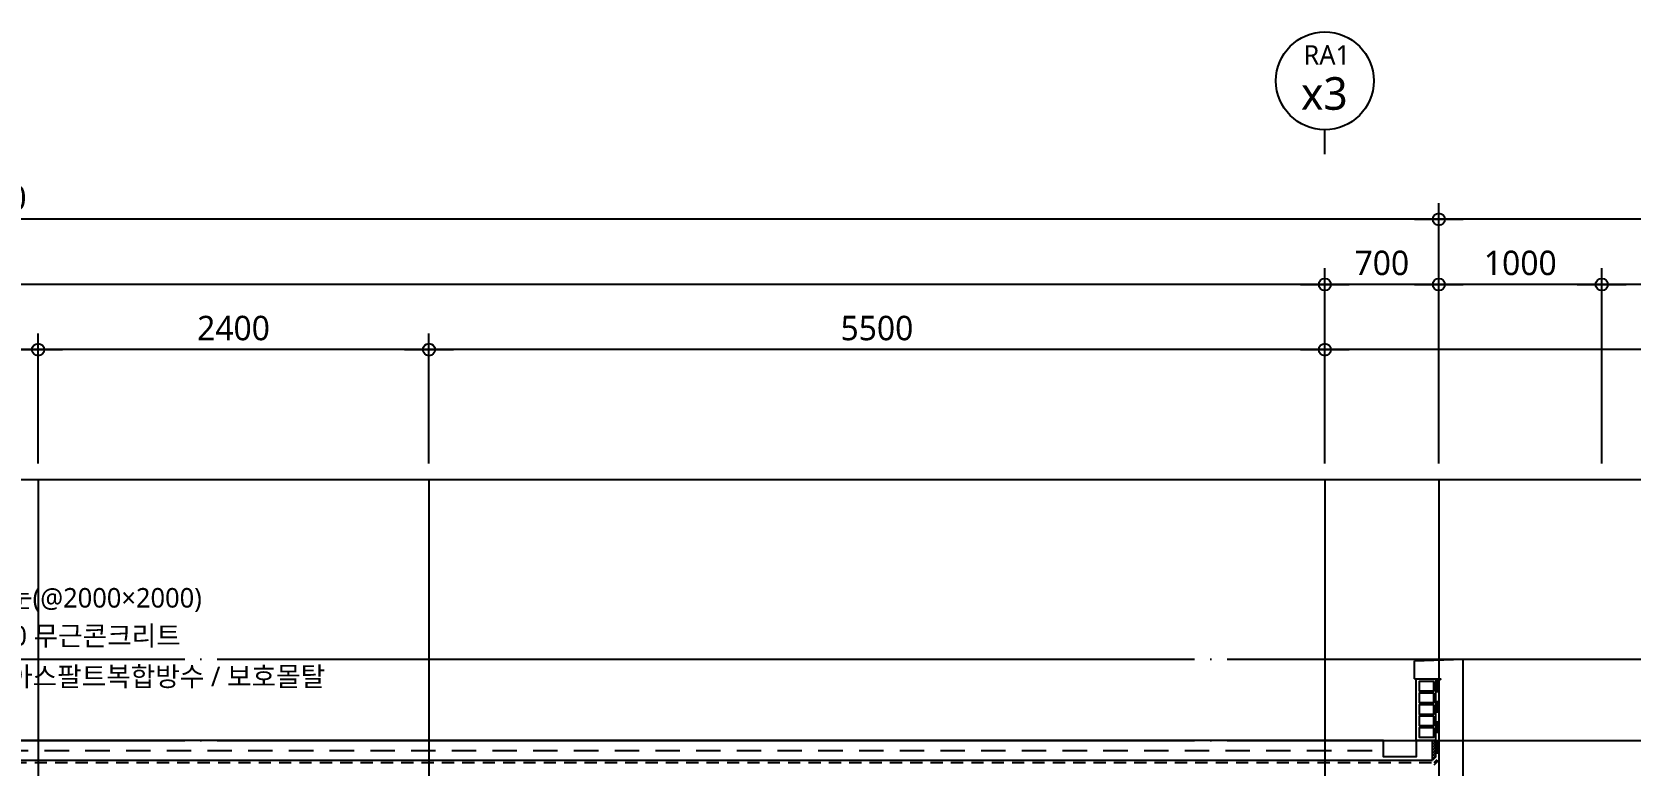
# Model space of a CAD drawing. Header units: millimetres. Extents: x 184384 to 428726, y 73696 to 101396.
# Drawn here: x 361631 to 371442, y 83096 to 87596 of the extents above; entities that cross this region are included whole.
import ezdxf
from ezdxf.enums import TextEntityAlignment as Align

# ---------------------------------------------------------------- set-up
doc = ezdxf.new("R2010")
doc.units = ezdxf.units.MM
doc.header["$LTSCALE"] = 100
doc.header["$MEASUREMENT"] = 0
doc.header["$PDSIZE"] = -10
for name, pattern in [('CEN', [62, 60, -1, 0, -1]), ('HID', [2.5, 1.5, -1]), ('HIDDEN', [0.375, 0.25, -0.125])]:
    doc.linetypes.add(name, pattern=pattern)
doc.layers.get('0').update_dxf_attribs({"linetype": 'CONTINUOUS'})
doc.layers.get('DEFPOINTS').update_dxf_attribs({"color": 171, "linetype": 'CONTINUOUS'})
doc.layers.add('A-XXXX-HATC', color=8, linetype='CONTINUOUS', lineweight=18)
for name, color, linetype in [('CEN(ST)', 1, 'CEN'), ('Center(AR)', 30, 'CEN'), ('CON', 2, 'CONTINUOUS'), ('FIN', 6, 'CONTINUOUS'), ('FIN-2', 251, 'CONTINUOUS'), ('INS', 251, 'CONTINUOUS'), ('NDIM', 7, 'CONTINUOUS'), ('SYM(AXIS)', 7, 'CONTINUOUS'), ('TEXT(AXIS)', 2, 'CONTINUOUS'), ('TEXT-기입', 6, 'CONTINUOUS'), ('WAL', 3, 'CONTINUOUS'), ('wire-meshes', 1, 'CONTINUOUS'), ('방수', 8, 'HIDDEN')]:
    doc.layers.add(name, color=color, linetype=linetype)
doc.styles.add('CGS', font='cgse', dxfattribs={"bigfont": 'cgs'})
doc.styles.add('나눔바른고딕', font='NanumBarunGothic.ttf')
doc.dimstyles.new('NDIM 1200', dxfattribs={"dimscale": 500, "dimtxt": 3, "dimasz": 1, "dimexe": 2, "dimexo": 2, "dimgap": 1, "dimtad": 1, "dimdec": 0, "dimdsep": 46, "dimtxsty": 'CGS', "dimblk": 'DOT0', "dimcen": 1, "dimdle": 8, "dimclrd": 2, "dimclre": 2, "dimclrt": 2, "dimadec": 0, "dimazin": 0, "dimtfac": 1, "dimtdec": 0, "dimtix": 1, "dimtmove": 2, "dimatfit": 3, "dimldrblk": 'DOT0', "dimfxl": 1, "dimtolj": 1, "dimtzin": 0, "dimlwd": -1, "dimlwe": -1, "dimarcsym": 0})

# ---------------------------------------------------------------- blocks, each defined once
blk = doc.blocks.new('DOT0')
blk.add_line((-3, 0), (3, 0))
at = {"color": 6}
blk.add_circle((0, 0), 0.75, dxfattribs=at)
blk = doc.blocks.new('*D85')
at = {"layer": 'DEFPOINTS', "color": 0, "ltscale": 0.4, "transparency": 16777216}
for p in [(369568.1, 86045.8), (369568.1, 84845.8), (370268.1, 84845.8)]:
    blk.add_point(p, dxfattribs=at)
at = {"layer": 'NDIM', "ltscale": 0.4, "transparency": 16777216}
for p, q in [((369568.1, 84945.8), (369568.1, 86145.8)), ((370268.1, 84945.8), (370268.1, 86145.8)), ((370218.1, 86045.8), (369618.1, 86045.8))]:
    blk.add_line(p, q, dxfattribs=at)
at = {"layer": 'NDIM', "ltscale": 0.4, "transparency": 16777216, "xscale": 50, "yscale": 50, "zscale": 50, "rotation": 180}
blk.add_blockref('DOT0', (369568.1, 86045.8), dxfattribs=at)
at = {"layer": 'NDIM', "ltscale": 0.4, "transparency": 16777216, "xscale": 50, "yscale": 50, "zscale": 50}
blk.add_blockref('DOT0', (370268.1, 86045.8), dxfattribs=at)
at = {"layer": 'NDIM', "ltscale": 0.4, "transparency": 16777216, "insert": (369918.1, 86177.3), "char_height": 150, "attachment_point": 5, "style": '나눔바른고딕'}
blk.add_mtext('\\A1;700', dxfattribs=at)
blk = doc.blocks.new('*D80')
at = {"layer": 'DEFPOINTS', "color": 0, "ltscale": 0.4, "transparency": 16777216}
for p in [(364068.1, 85645.8), (364068.1, 84845.8), (369568.1, 84845.8)]:
    blk.add_point(p, dxfattribs=at)
at = {"layer": 'NDIM', "ltscale": 0.4, "transparency": 16777216}
for p, q in [((364068.1, 84945.8), (364068.1, 85745.8)), ((369568.1, 84945.8), (369568.1, 85745.8)), ((369518.1, 85645.8), (364118.1, 85645.8))]:
    blk.add_line(p, q, dxfattribs=at)
at = {"layer": 'NDIM', "ltscale": 0.4, "transparency": 16777216, "xscale": 50, "yscale": 50, "zscale": 50, "rotation": 180}
blk.add_blockref('DOT0', (364068.1, 85645.8), dxfattribs=at)
at = {"layer": 'NDIM', "ltscale": 0.4, "transparency": 16777216, "xscale": 50, "yscale": 50, "zscale": 50}
blk.add_blockref('DOT0', (369568.1, 85645.8), dxfattribs=at)
at = {"layer": 'NDIM', "ltscale": 0.4, "transparency": 16777216, "insert": (366818.1, 85777.3), "char_height": 150, "attachment_point": 5, "style": '나눔바른고딕'}
blk.add_mtext('\\A1;5500', dxfattribs=at)
blk = doc.blocks.new('*D81')
at = {"layer": 'DEFPOINTS', "color": 0, "ltscale": 0.4, "transparency": 16777216}
for p in [(352368.1, 86045.8), (352368.1, 84845.8), (369568.1, 84845.8)]:
    blk.add_point(p, dxfattribs=at)
at = {"layer": 'NDIM', "ltscale": 0.4, "transparency": 16777216}
for p, q in [((352368.1, 84945.8), (352368.1, 86145.8)), ((369568.1, 84945.8), (369568.1, 86145.8)), ((369518.1, 86045.8), (352418.1, 86045.8))]:
    blk.add_line(p, q, dxfattribs=at)
at = {"layer": 'NDIM', "ltscale": 0.4, "transparency": 16777216, "xscale": 50, "yscale": 50, "zscale": 50, "rotation": 180}
blk.add_blockref('DOT0', (352368.1, 86045.8), dxfattribs=at)
at = {"layer": 'NDIM', "ltscale": 0.4, "transparency": 16777216, "xscale": 50, "yscale": 50, "zscale": 50}
blk.add_blockref('DOT0', (369568.1, 86045.8), dxfattribs=at)
at = {"layer": 'NDIM', "ltscale": 0.4, "transparency": 16777216, "insert": (360968.1, 86177.3), "char_height": 150, "attachment_point": 5, "style": '나눔바른고딕'}
blk.add_mtext('\\A1;17200', dxfattribs=at)
blk = doc.blocks.new('*D82')
at = {"layer": 'DEFPOINTS', "color": 0, "ltscale": 0.4, "transparency": 16777216}
for p in [(352368.1, 86445.8), (352368.1, 84845.8), (370268.1, 84845.8)]:
    blk.add_point(p, dxfattribs=at)
at = {"layer": 'NDIM', "ltscale": 0.4, "transparency": 16777216}
for p, q in [((352368.1, 84945.8), (352368.1, 86545.8)), ((370268.1, 84945.8), (370268.1, 86545.8)), ((370218.1, 86445.8), (352418.1, 86445.8))]:
    blk.add_line(p, q, dxfattribs=at)
at = {"layer": 'NDIM', "ltscale": 0.4, "transparency": 16777216, "xscale": 50, "yscale": 50, "zscale": 50, "rotation": 180}
blk.add_blockref('DOT0', (352368.1, 86445.8), dxfattribs=at)
at = {"layer": 'NDIM', "ltscale": 0.4, "transparency": 16777216, "xscale": 50, "yscale": 50, "zscale": 50}
blk.add_blockref('DOT0', (370268.1, 86445.8), dxfattribs=at)
at = {"layer": 'NDIM', "ltscale": 0.4, "transparency": 16777216, "insert": (361318.1, 86577.4), "char_height": 150, "attachment_point": 5, "style": '나눔바른고딕'}
blk.add_mtext('\\A1;17900', dxfattribs=at)
blk = doc.blocks.new('*D83')
at = {"layer": 'DEFPOINTS', "color": 0, "ltscale": 0.4, "transparency": 16777216}
for p in [(361668.1, 85645.8), (361668.1, 84845.8), (364068.1, 84845.8)]:
    blk.add_point(p, dxfattribs=at)
at = {"layer": 'NDIM', "ltscale": 0.4, "transparency": 16777216}
for p, q in [((361668.1, 84945.8), (361668.1, 85745.8)), ((364068.1, 84945.8), (364068.1, 85745.8)), ((364018.1, 85645.8), (361718.1, 85645.8))]:
    blk.add_line(p, q, dxfattribs=at)
at = {"layer": 'NDIM', "ltscale": 0.4, "transparency": 16777216, "xscale": 50, "yscale": 50, "zscale": 50, "rotation": 180}
blk.add_blockref('DOT0', (361668.1, 85645.8), dxfattribs=at)
at = {"layer": 'NDIM', "ltscale": 0.4, "transparency": 16777216, "xscale": 50, "yscale": 50, "zscale": 50}
blk.add_blockref('DOT0', (364068.1, 85645.8), dxfattribs=at)
at = {"layer": 'NDIM', "ltscale": 0.4, "transparency": 16777216, "insert": (362868.1, 85777.3), "char_height": 150, "attachment_point": 5, "style": '나눔바른고딕'}
blk.add_mtext('\\A1;2400', dxfattribs=at)
blk = doc.blocks.new('*D84')
at = {"layer": 'DEFPOINTS', "color": 0, "ltscale": 0.4, "transparency": 16777216}
for p in [(352368.1, 85645.8), (352368.1, 84845.8), (361668.1, 84845.8)]:
    blk.add_point(p, dxfattribs=at)
at = {"layer": 'NDIM', "ltscale": 0.4, "transparency": 16777216}
for p, q in [((352368.1, 84945.8), (352368.1, 85745.8)), ((361668.1, 84945.8), (361668.1, 85745.8)), ((361618.1, 85645.8), (352418.1, 85645.8))]:
    blk.add_line(p, q, dxfattribs=at)
at = {"layer": 'NDIM', "ltscale": 0.4, "transparency": 16777216, "xscale": 50, "yscale": 50, "zscale": 50, "rotation": 180}
blk.add_blockref('DOT0', (352368.1, 85645.8), dxfattribs=at)
at = {"layer": 'NDIM', "ltscale": 0.4, "transparency": 16777216, "xscale": 50, "yscale": 50, "zscale": 50}
blk.add_blockref('DOT0', (361668.1, 85645.8), dxfattribs=at)
at = {"layer": 'NDIM', "ltscale": 0.4, "transparency": 16777216, "insert": (357018.1, 85777.4), "char_height": 150, "attachment_point": 5, "style": '나눔바른고딕'}
blk.add_mtext('\\A1;9300', dxfattribs=at)
blk = doc.blocks.new('*D345')
at = {"layer": 'DEFPOINTS', "color": 0, "ltscale": 0.4, "transparency": 16777216}
for p in [(370268.1, 86045.8), (370268.1, 84845.8), (371268.1, 84845.8)]:
    blk.add_point(p, dxfattribs=at)
at = {"layer": 'NDIM', "ltscale": 0.4, "transparency": 16777216}
for p, q in [((370268.1, 84945.8), (370268.1, 86145.8)), ((371268.1, 84945.8), (371268.1, 86145.8)), ((371218.1, 86045.8), (370318.1, 86045.8))]:
    blk.add_line(p, q, dxfattribs=at)
at = {"layer": 'NDIM', "ltscale": 0.4, "transparency": 16777216, "xscale": 50, "yscale": 50, "zscale": 50, "rotation": 180}
blk.add_blockref('DOT0', (370268.1, 86045.8), dxfattribs=at)
at = {"layer": 'NDIM', "ltscale": 0.4, "transparency": 16777216, "xscale": 50, "yscale": 50, "zscale": 50}
blk.add_blockref('DOT0', (371268.1, 86045.8), dxfattribs=at)
at = {"layer": 'NDIM', "ltscale": 0.4, "transparency": 16777216, "insert": (370768.1, 86177.3), "char_height": 150, "attachment_point": 5, "style": '나눔바른고딕'}
blk.add_mtext('\\A1;1000', dxfattribs=at)
blk = doc.blocks.new('A$C2F20087E')
at = {"layer": 'SYM(AXIS)'}
blk.add_line((600, 0), (600, 300), dxfattribs=at)
blk.add_circle((600, 900), 600, dxfattribs=at)
blk = doc.blocks.new('*D353')
at = {"layer": 'DEFPOINTS', "color": 0, "ltscale": 0.4, "transparency": 16777216}
for p in [(371268.1, 83745.8), (371268.1, 81395.8), (372028.1, 81395.8)]:
    blk.add_point(p, dxfattribs=at)
at = {"layer": 'NDIM', "ltscale": 0.4, "transparency": 16777216}
for p, q in [((371368.1, 83745.8), (372128.1, 83745.8)), ((372028.1, 83695.8), (372028.1, 81445.8)), ((371368.1, 81395.8), (372128.1, 81395.8))]:
    blk.add_line(p, q, dxfattribs=at)
at = {"layer": 'NDIM', "ltscale": 0.4, "transparency": 16777216, "xscale": 50, "yscale": 50, "zscale": 50}
for p, rotation in [((372028.1, 83745.8), 90), ((372028.1, 81395.8), 270)]:
    blk.add_blockref('DOT0', p, dxfattribs=dict(at, rotation=rotation))
at = {"layer": 'NDIM', "ltscale": 0.4, "transparency": 16777216, "insert": (371896.6, 82570.8), "char_height": 150, "attachment_point": 5, "rotation": 90, "style": '나눔바른고딕'}
blk.add_mtext('\\A1;2350', dxfattribs=at)

msp = doc.modelspace()

# ---------------------------------------------------------------- hatches: boundary and pattern name
at = {"layer": 'A-XXXX-HATC', "ltscale": 0.1}
h = msp.add_hatch(dxfattribs=at)
h.set_pattern_fill('ANSI37', color=256, scale=100)
h.set_pattern_definition([(45, (-34849374.6, 1127164.722), (-8.838834765, 8.838834765), []), (135, (-34849374.6, 1127164.722), (-8.838834765, -8.838834765), [])])
edge = h.paths.add_edge_path()
edge.add_line((370228.1, 83245.8), (370228.1, 83125.8))
edge.add_line((370228.1, 83125.8), (370229.3, 83125.8))
edge.add_line((370229.3, 83125.8), (370248.1, 83144.6))
edge.add_line((370248.1, 83144.6), (370248.1, 83245.9))
edge.add_line((370248.1, 83245.9), (370228.1, 83245.8))

# ---------------------------------------------------------------- linework, layer by layer
at = {"layer": 'CEN(ST)'}
for points in [[(369568.1, 84845.8), (369568.1, 75695.8)], [(370268.1, 84845.8), (370268.1, 75695.8)], [(350368.1, 83745.8), (374109.8, 83745.8)], [(350368.1, 83245.8), (374109.8, 83245.8)]]:
    msp.add_lwpolyline(points, dxfattribs=at)
at = {"layer": 'Center(AR)'}
for points in [[(361668.1, 84845.8), (361668.1, 75695.8)], [(364068.1, 84845.8), (364068.1, 75695.8)]]:
    msp.add_lwpolyline(points, dxfattribs=at)
at = {"layer": 'CON', "ltscale": 10000}
for p, q in [((370118.1, 83735.8), (370418.1, 83745.8)), ((370118.1, 83625.8), (370283.1, 83625.8)), ((370268.1, 83617.2), (370268.1, 83095.8))]:
    msp.add_line(p, q, dxfattribs=at)
at = {"layer": 'CON', "ltscale": 5}
for p, q in [((370118.1, 83625.8), (370118.1, 83735.8)), ((370268.1, 83617.2), (370283.1, 83625.8))]:
    msp.add_line(p, q, dxfattribs=at)
at = {"layer": 'CON', "ltscale": 1000}
msp.add_lwpolyline([(370418.1, 81395.8), (370418.1, 83745.8)], dxfattribs=at)
at = {"layer": 'DEFPOINTS'}
for points in [[(348768.1, 74095.8), (375709.8, 74095.8), (375709.8, 86445.8), (348768.1, 86445.8)], [(349168.1, 74495.8), (375309.8, 74495.8), (375309.8, 86045.8), (349168.1, 86045.8)], [(349568.1, 74895.8), (374909.8, 74895.8), (374909.8, 85645.8), (349568.1, 85645.8)], [(350368.1, 75695.8), (374109.8, 75695.8), (374109.8, 84845.8), (350368.1, 84845.8)]]:
    msp.add_lwpolyline(points, close=True, dxfattribs=at)
at = {"layer": 'FIN', "ltscale": 5}
msp.add_line((370128.1, 83245.8), (370128.1, 83625.8), dxfattribs=at)
at = {"layer": 'FIN'}
msp.add_lwpolyline([(370248.1, 83245.8), (370128.1, 83245.8), (370128.1, 83145.8), (369928.1, 83145.8), (369928.1, 83245.8), (352708.1, 83245.8)], dxfattribs=at)
at = {"layer": 'FIN-2', "ltscale": 0.1}
for p, q in [((370248.1, 83625.8), (370248.1, 83144.6)), ((370228.1, 83125.8), (370228.1, 83245.8)), ((370248.1, 83144.6), (370229.3, 83125.8)), ((370268.1, 83126.3), (370237.6, 83095.8))]:
    msp.add_line(p, q, dxfattribs=at)
at = {"layer": 'FIN-2'}
msp.add_line((370263.1, 83617.6), (370283.1, 83625.8), dxfattribs=at)
at = {"layer": 'INS', "ltscale": 1000}
msp.add_line((352406.9, 83125.8), (370229.3, 83125.8), dxfattribs=at)
at = {"layer": 'WAL'}
for points in [[(370238.1, 83607.8), (370148.1, 83607.8), (370148.1, 83550.8), (370238.1, 83550.8)], [(370238.1, 83536.8), (370148.1, 83536.8), (370148.1, 83479.8), (370238.1, 83479.8)], [(370238.1, 83465.8), (370148.1, 83465.8), (370148.1, 83408.8), (370238.1, 83408.8)], [(370238.1, 83394.8), (370148.1, 83394.8), (370148.1, 83337.8), (370238.1, 83337.8)], [(370238.1, 83323.8), (370148.1, 83323.8), (370148.1, 83266.8), (370238.1, 83266.8)]]:
    msp.add_lwpolyline(points, close=True, dxfattribs=at)
at = {"layer": 'wire-meshes', "linetype": 'HID'}
msp.add_lwpolyline([(352708.1, 83185.8), (369928.1, 83185.8)], dxfattribs=at)
at = {"layer": '방수', "linetype": 'HID', "ltscale": 0.05}
msp.add_line((370258.1, 83615.6), (370283.1, 83625.8), dxfattribs=at)
at = {"layer": '방수', "linetype": 'HID', "ltscale": 0.5}
for p, q in [((370258.1, 83615.6), (370258.1, 83130.5)), ((352397.8, 83110.8), (370238.5, 83110.8)), ((370238.5, 83110.8), (370258.1, 83130.5))]:
    msp.add_line(p, q, dxfattribs=at)

# ---------------------------------------------------------------- block references
at = {"xscale": 0.5000000000000027, "yscale": 0.5000000000000027, "zscale": 0.5000000000000027}
msp.add_blockref('A$C2F20087E', (369268.1, 86845.8), dxfattribs=at)

# ---------------------------------------------------------------- texts
at = {"layer": 'TEXT(AXIS)', "style": '나눔바른고딕'}
msp.add_text('RA1', height=120, dxfattribs=at).set_placement((369580, 87454.7), align=Align.MIDDLE_CENTER)
msp.add_text('x3', height=200, dxfattribs=at).set_placement((369564.8, 87218.3), align=Align.MIDDLE)
at = {"layer": 'TEXT-기입', "style": '나눔바른고딕'}
for s, p in [('신축줄눈(@2000×2000)', (361032.3, 84122.3)), ('THK120 무근콘크리트', (361032.3, 83889.6)), ('고무화아스팔트복합방수 / 보호몰탈', (361032.3, 83639.6))]:
    msp.add_text(s, height=120, dxfattribs=at).set_placement(p, align=Align.MIDDLE_LEFT)

# ---------------------------------------------------------------- dimensions: what is measured, and where the dimension line sits
at = {"layer": 'NDIM', "ltscale": 0.4}
for base, p1, p2, angle, picture, middle in [((352368.1, 86445.8), (370268.1, 84845.8), (352368.1, 84845.8), 180, '*D82', (361318.1, 86577.4)), ((352368.1, 86045.8), (369568.1, 84845.8), (352368.1, 84845.8), 180, '*D81', (360968.1, 86177.3)), ((369568.1, 86045.8), (370268.1, 84845.8), (369568.1, 84845.8), 180, '*D85', (369918.1, 86177.3)), ((370268.1, 86045.8), (371268.1, 84845.8), (370268.1, 84845.8), 180, '*D345', (370768.1, 86177.3)), ((352368.1, 85645.8), (361668.1, 84845.8), (352368.1, 84845.8), 180, '*D84', (357018.1, 85777.4)), ((361668.1, 85645.8), (364068.1, 84845.8), (361668.1, 84845.8), 180, '*D83', (362868.1, 85777.3)), ((364068.1, 85645.8), (369568.1, 84845.8), (364068.1, 84845.8), 180, '*D80', (366818.1, 85777.3)), ((372028.1, 81395.8), (371268.1, 83745.8), (371268.1, 81395.8), 270, '*D353', (371896.6, 82570.8))]:
    dim = msp.add_linear_dim(base=base, p1=p1, p2=p2, angle=angle, dimstyle='NDIM 1200', override={"dimscale": 50, "dimtxsty": '나눔바른고딕', "dimclrd": 256, "dimclre": 256, "dimclrt": 256}, dxfattribs=at)
    dim.commit()
    dim.dimension.update_dxf_attribs({"geometry": picture, "text_midpoint": middle})

doc.saveas('drawing.dxf')
